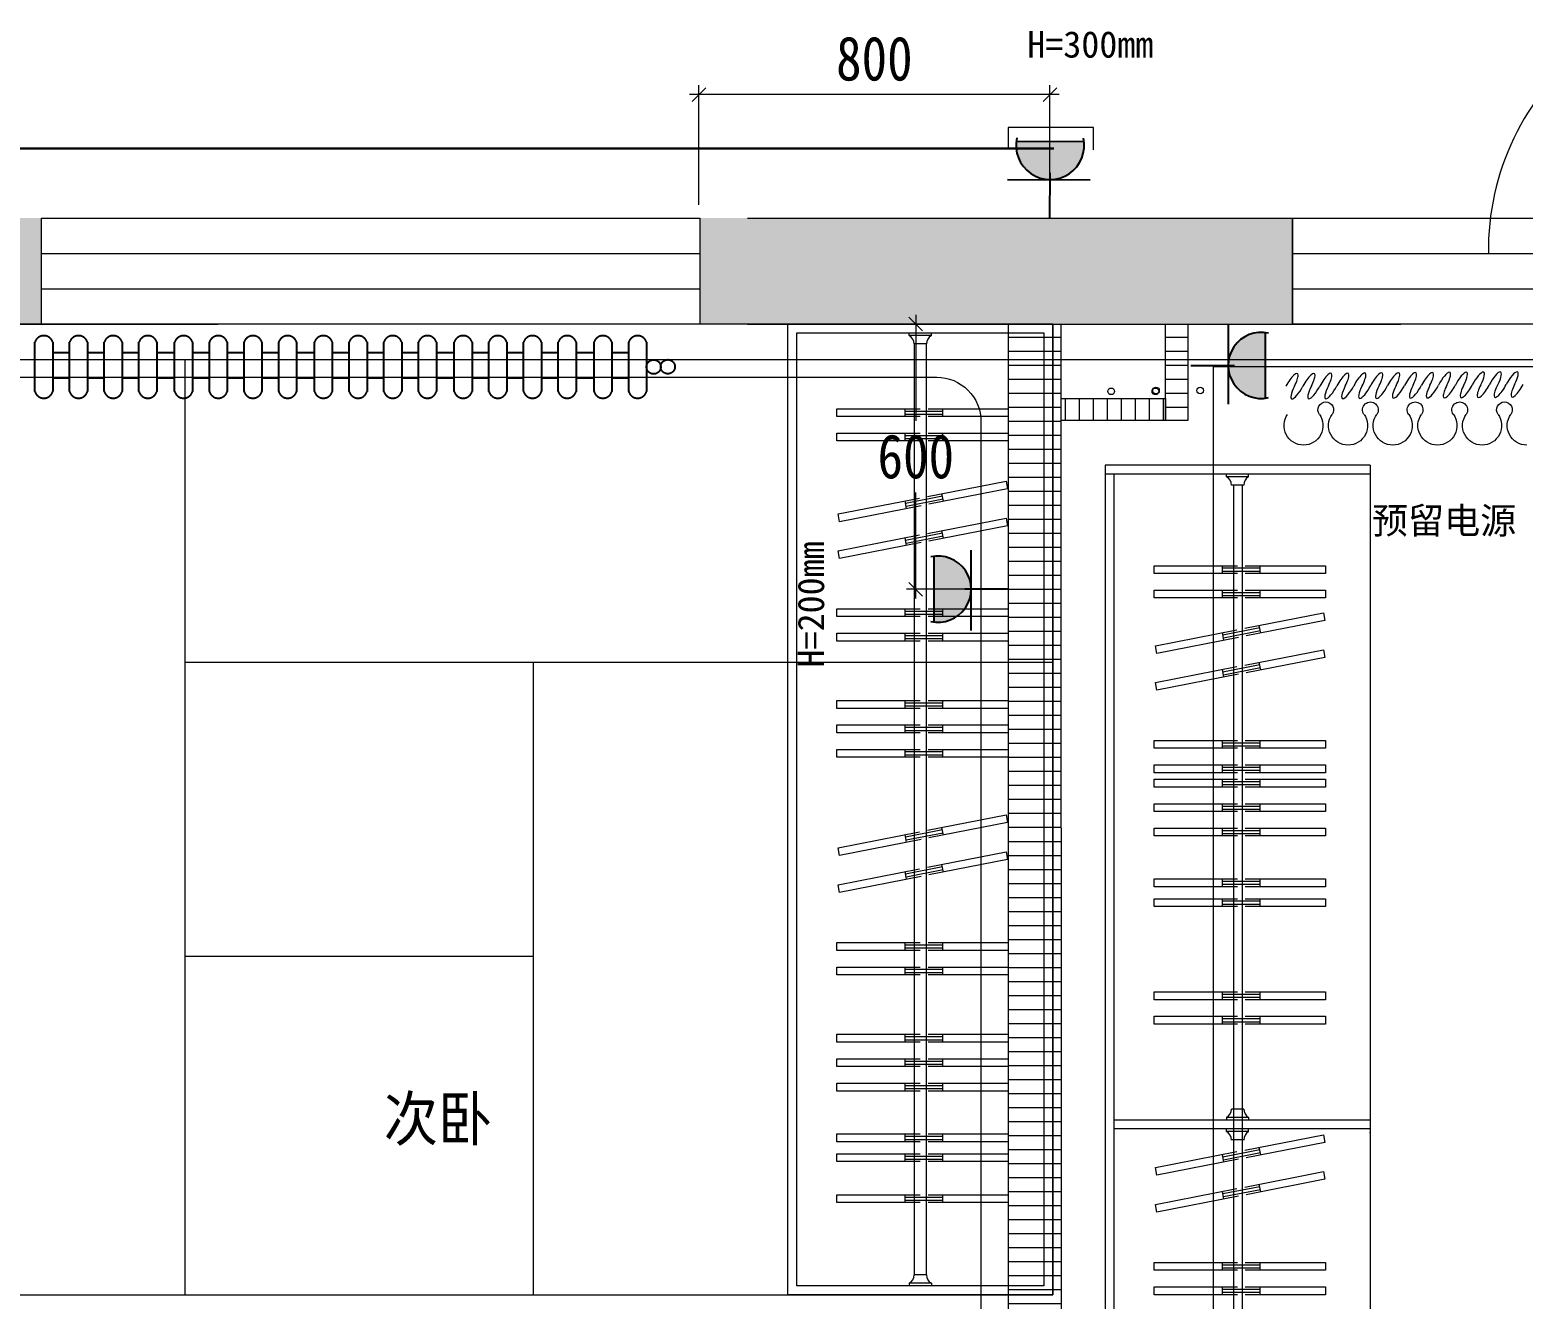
# Model space of a CAD drawing. Header units: millimetres. Extents: x -41640 to 3079702, y -5257903 to 68462.
# Drawn here: x 58346 to 61731, y 14990 to 17867 of the extents above; entities that cross this region are included whole.
import ezdxf

# ---------------------------------------------------------------- set-up
doc = ezdxf.new("R2010")
doc.units = ezdxf.units.MM
doc.header["$LTSCALE"] = 10
doc.linetypes.add('ACAD_ISO03W100', pattern=[30, 12, -18])
doc.linetypes.add('CONTINOUS', pattern=[0])
doc.layers.get('0').update_dxf_attribs({"color": 255})
doc.layers.get('Defpoints').update_dxf_attribs({"color": 255})
for name, color, linetype, lineweight in [('1强弱电插座尺寸', 5, 'Continuous', 0), ('1强电插座布线图', 1, 'Continuous', 30), ('1强电插座布置图', 1, 'Continuous', 30), ('浅线', 251, 'CONTINOUS', 0)]:
    doc.layers.add(name, color=color, linetype=linetype, lineweight=lineweight)
for name, color, linetype in [('2323', 4, 'Continuous'), ('LAYER2', 8, 'Continuous'), ('虚线', 7, 'Continuous')]:
    doc.layers.add(name, color=color, linetype=linetype)
doc.styles.get("Standard").update_dxf_attribs({"font": ''})
doc.styles.add('夏建东', font='', dxfattribs={"width": 0.85})
doc.styles.get('Standard').set_extended_font_data('SimSun')
doc.styles.get('夏建东').set_extended_font_data('SimSun')
doc.dimstyles.new('g', dxfattribs={"dimtxt": 100, "dimasz": 31, "dimexe": 21, "dimexo": 30, "dimgap": 31, "dimtad": 1, "dimtih": 1, "dimtoh": 1, "dimdec": 0, "dimrnd": 10, "dimdsep": 46, "dimtxsty": '夏建东', "dimblk": 'OBLIQUE', "dimcen": 2.5, "dimdle": 21, "dimclrd": 5, "dimclre": 5, "dimclrt": 5, "dimadec": 0, "dimazin": 0, "dimtfac": 1, "dimtdec": 0, "dimtmove": 2, "dimatfit": 3, "dimldrblk": 'DOT', "dimfxl": 300, "dimlwd": -1, "dimlwe": -1, "dimarcsym": 1})

# ---------------------------------------------------------------- blocks, each defined once
blk = doc.blocks.new('_Oblique')
at = {"color": 0, "linetype": 'ByBlock', "lineweight": -2}
blk.add_line((-0.5, -0.5), (0.5, 0.5), dxfattribs=at)
blk = doc.blocks.new('*D975')
at = {"layer": '1强弱电插座尺寸', "color": 5, "ltscale": 0.01}
for p, q in [((60534.5, 17199.8), (60333.2, 17199.8)), ((60354.2, 17220.8), (60354.2, 16980.3)), ((60354.2, 16577.9), (60354.2, 16818.3)), ((60542.2, 16598.9), (60333.2, 16598.9))]:
    blk.add_line(p, q, dxfattribs=at)
at = {"layer": 'Defpoints', "color": 0, "linetype": 'ByBlock', "lineweight": 30, "ltscale": 0.01}
for p in [(60564.5, 17199.8), (60354.2, 16598.9), (60572.2, 16598.9)]:
    blk.add_point(p, dxfattribs=at)
at = {"layer": '1强弱电插座尺寸', "color": 5, "linetype": 'ByBlock', "ltscale": 0.01, "xscale": 31, "yscale": 31, "zscale": 31}
for p, rotation in [((60354.2, 17199.8), 90), ((60354.2, 16598.9), 270)]:
    blk.add_blockref('_Oblique', p, dxfattribs=dict(at, rotation=rotation))
at = {"layer": '1强弱电插座尺寸', "color": 5, "linetype": 'ByBlock', "lineweight": 13, "ltscale": 0.01, "insert": (60354.2, 16899.3), "char_height": 100, "attachment_point": 5, "style": '夏建东'}
blk.add_mtext('600', dxfattribs=at)
blk = doc.blocks.new('_Dot')
at = {"color": 0, "linetype": 'ByBlock', "lineweight": -2}
blk.add_line((-0.5, 0), (-1, 0), dxfattribs=at)
at = {"color": 0, "linetype": 'ByBlock', "const_width": 0.5}
blk.add_lwpolyline([(-0.25, 0, 1), (0.25, 0, 1)], format="xyb", close=True, dxfattribs=at)
blk = doc.blocks.new('*D943')
at = {"layer": '1强弱电插座尺寸', "color": 5, "ltscale": 0.01}
for p, q in [((59862.6, 17469.8), (59862.6, 17741)), ((60658.1, 17527.3), (60658.1, 17741)), ((60679.1, 17720), (59841.6, 17720))]:
    blk.add_line(p, q, dxfattribs=at)
at = {"layer": 'Defpoints', "color": 0, "linetype": 'ByBlock', "lineweight": 30, "ltscale": 0.01}
for p in [(59862.6, 17720), (60658.1, 17497.3), (59862.6, 17439.8)]:
    blk.add_point(p, dxfattribs=at)
at = {"layer": '1强弱电插座尺寸', "color": 5, "linetype": 'ByBlock', "ltscale": 0.01, "xscale": 31, "yscale": 31, "zscale": 31, "rotation": 180}
blk.add_blockref('_Oblique', (59862.6, 17720), dxfattribs=at)
at = {"layer": '1强弱电插座尺寸', "color": 5, "linetype": 'ByBlock', "ltscale": 0.01, "xscale": 31, "yscale": 31, "zscale": 31}
blk.add_blockref('_Oblique', (60658.1, 17720), dxfattribs=at)
at = {"layer": '1强弱电插座尺寸', "color": 5, "linetype": 'ByBlock', "lineweight": 13, "ltscale": 0.01, "insert": (60260.3, 17801), "char_height": 100, "attachment_point": 5, "style": '夏建东'}
blk.add_mtext('800', dxfattribs=at)
blk = doc.blocks.new('强电插座')
at = {"lineweight": 0}
h = blk.add_hatch(color=12, dxfattribs=at)
h.set_gradient(color1=(216, 3, 3), color2=(230, 5, 5), tint=1, name='CYLINDER')
h.paths.add_polyline_path([(88497.8, 75989.2, 1.129445), (88497.8, 75909.4)])
at = {"layer": '2323', "color": 1}
for p, q in [((88452.6, 75999.6), (88452.6, 75902)), ((88497.8, 75989.2), (88497.8, 75909.4)), ((88407.2, 75949.3), (88460.4, 75949.3))]:
    blk.add_line(p, q, dxfattribs=at)
blk.add_arc((88492.9, 75949.3), 40.2, 77.2553, 282.7447, dxfattribs=at)
at = {"layer": 'LAYER2', "color": 1, "ltscale": 20}
blk.add_line((88456.4, 75966.1), (88456.4, 75966.1), dxfattribs=at)
blk = doc.blocks.new('强电防水插座')
at = {"layer": '1强电插座布置图', "color": 1, "linetype": 'ByBlock', "lineweight": 9}
blk.add_lwpolyline([(-166178.2, 222988.6), (-166178.2, 223049.7), (-165944.2, 223049.7), (-165944.2, 222988.6)], dxfattribs=at)
at = {"layer": '1强电插座布置图', "color": 250, "linetype": 'ByBlock', "lineweight": 9, "extrusion": (0, 0, -1), "xscale": 2.325322137214242, "yscale": 2.325322137214242, "zscale": -2.325322137599869, "rotation": 90}
blk.add_blockref('强电插座', (342665.7, 17225.9), dxfattribs=at)
blk = doc.blocks.new('syredy')
at = {"layer": '虚线', "color": 250, "linetype": 'ACAD_ISO03W100'}
for p, q in [((473656.1, 224289.5), (473656.1, 224401.2)), ((473696.6, 224401.2), (473696.6, 224289.5)), ((473696.6, 224377.6), (473734.7, 224377.6)), ((473734.7, 224289.5), (473734.7, 224401.2)), ((473775.2, 224401.2), (473775.2, 224289.5)), ((473775.2, 224377.6), (473813.3, 224377.6)), ((473813.3, 224289.5), (473813.3, 224401.2)), ((473853.8, 224401.2), (473853.8, 224289.5)), ((473853.8, 224377.6), (473891.9, 224377.6)), ((473891.9, 224289.5), (473891.9, 224401.2)), ((473932.4, 224401.2), (473932.4, 224289.5)), ((473932.4, 224377.6), (473972.8, 224377.6)), ((473972.8, 224289.5), (473972.8, 224401.2)), ((474013.3, 224401.2), (474013.3, 224289.5)), ((474013.3, 224377.6), (474051.4, 224377.6)), ((474051.4, 224289.5), (474051.4, 224401.2)), ((474091.9, 224401.2), (474091.9, 224289.5)), ((474091.9, 224377.6), (474130, 224377.6)), ((474130, 224289.5), (474130, 224401.2)), ((474170.5, 224401.2), (474170.5, 224289.5)), ((474170.5, 224377.6), (474208.6, 224377.6)), ((474208.6, 224289.5), (474208.6, 224401.2)), ((474249.1, 224401.2), (474249.1, 224289.5)), ((474249.1, 224377.6), (474289.6, 224377.6)), ((474289.6, 224289.5), (474289.6, 224401.2)), ((474330.1, 224401.2), (474330.1, 224289.5)), ((474330.1, 224377.6), (474368.2, 224377.6)), ((474368.2, 224289.5), (474368.2, 224401.2)), ((474408.7, 224401.2), (474408.7, 224289.5)), ((474408.7, 224377.6), (474446.8, 224377.6)), ((474446.8, 224289.5), (474446.8, 224401.2)), ((474487.3, 224401.2), (474487.3, 224289.5)), ((474487.3, 224377.6), (474525.4, 224377.6)), ((474525.4, 224289.5), (474525.4, 224401.2)), ((474565.9, 224401.2), (474565.9, 224289.5)), ((474565.9, 224377.6), (474606.4, 224377.6)), ((474606.4, 224289.5), (474606.4, 224401.2)), ((474646.9, 224401.2), (474646.9, 224289.5)), ((474646.9, 224377.6), (474685, 224377.6)), ((474685, 224289.5), (474685, 224401.2)), ((474725.5, 224401.2), (474725.5, 224289.5)), ((474725.5, 224377.6), (474763.6, 224377.6)), ((474763.6, 224289.5), (474763.6, 224401.2)), ((474804.1, 224401.2), (474804.1, 224289.5)), ((474804.1, 224377.6), (474842.2, 224377.6)), ((474842.2, 224289.5), (474842.2, 224401.2)), ((474882.7, 224401.2), (474882.7, 224289.5)), ((474882.7, 224377.6), (474923.2, 224377.6)), ((474923.2, 224289.5), (474923.2, 224401.2)), ((474963.7, 224401.2), (474963.7, 224289.5)), ((474963.7, 224377.6), (475001.8, 224377.6)), ((475001.8, 224289.5), (475001.8, 224401.2)), ((475042.3, 224401.2), (475042.3, 224289.5)), ((473696.6, 224320.5), (473734.7, 224320.5)), ((473775.2, 224320.5), (473813.3, 224320.5)), ((473853.8, 224320.5), (473891.9, 224320.5)), ((473932.4, 224320.5), (473972.8, 224320.5)), ((474013.3, 224320.5), (474051.4, 224320.5)), ((474091.9, 224320.5), (474130, 224320.5)), ((474170.5, 224320.5), (474208.6, 224320.5)), ((474249.1, 224320.5), (474289.6, 224320.5)), ((474330.1, 224320.5), (474368.2, 224320.5)), ((474408.7, 224320.5), (474446.8, 224320.5)), ((474487.3, 224320.5), (474525.4, 224320.5)), ((474565.9, 224320.5), (474606.4, 224320.5)), ((474646.9, 224320.5), (474685, 224320.5)), ((474725.5, 224320.5), (474763.6, 224320.5)), ((474804.1, 224320.5), (474842.2, 224320.5)), ((474882.7, 224320.5), (474923.2, 224320.5)), ((474963.7, 224320.5), (475001.8, 224320.5))]:
    blk.add_line(p, q, dxfattribs=at)
for centre, major_axis, start_param, end_param in [((473676.3, 224394.5), (-15.1, -15.1), 2.677764, 5.176218), ((473676.3, 224394.5), (-15.1, -15.1), 2.677764, 5.176218), ((473754.9, 224394.5), (-15.1, -15.1), 2.677764, 5.176218), ((473754.9, 224394.5), (-15.1, -15.1), 2.677764, 5.176218), ((473833.5, 224394.5), (-15.1, -15.1), 2.677764, 5.176218), ((473833.5, 224394.5), (-15.1, -15.1), 2.677764, 5.176218), ((473912.1, 224394.5), (15.1, -15.1), 1.106968, 3.605421), ((473912.1, 224394.5), (15.1, -15.1), 1.106968, 3.605421), ((473993.1, 224394.5), (-15.1, -15.1), 2.677764, 5.176218), ((473993.1, 224394.5), (-15.1, -15.1), 2.677764, 5.176218), ((474071.7, 224394.5), (-15.1, -15.1), 2.677764, 5.176218), ((474071.7, 224394.5), (-15.1, -15.1), 2.677764, 5.176218), ((474150.3, 224394.5), (-15.1, -15.1), 2.677764, 5.176218), ((474150.3, 224394.5), (-15.1, -15.1), 2.677764, 5.176218), ((474228.9, 224394.5), (15.1, -15.1), 1.106968, 3.605421), ((474228.9, 224394.5), (15.1, -15.1), 1.106968, 3.605421), ((474309.9, 224394.5), (-15.1, -15.1), 2.677764, 5.176218), ((474309.9, 224394.5), (-15.1, -15.1), 2.677764, 5.176218), ((474388.5, 224394.5), (-15.1, -15.1), 2.677764, 5.176218), ((474388.5, 224394.5), (-15.1, -15.1), 2.677764, 5.176218), ((474467.1, 224394.5), (-15.1, -15.1), 2.677764, 5.176218), ((474467.1, 224394.5), (-15.1, -15.1), 2.677764, 5.176218), ((474545.7, 224394.5), (15.1, -15.1), 1.106968, 3.605421), ((474545.7, 224394.5), (15.1, -15.1), 1.106968, 3.605421), ((474626.6, 224394.5), (-15.1, -15.1), 2.677764, 5.176218), ((474626.6, 224394.5), (-15.1, -15.1), 2.677764, 5.176218), ((474705.2, 224394.5), (-15.1, -15.1), 2.677764, 5.176218), ((474705.2, 224394.5), (-15.1, -15.1), 2.677764, 5.176218), ((474783.8, 224394.5), (-15.1, -15.1), 2.677764, 5.176218), ((474783.8, 224394.5), (-15.1, -15.1), 2.677764, 5.176218), ((474862.4, 224394.5), (15.1, -15.1), 1.106968, 3.605421), ((474862.4, 224394.5), (15.1, -15.1), 1.106968, 3.605421), ((474943.4, 224394.5), (-15.1, -15.1), 2.677764, 5.176218), ((474943.4, 224394.5), (-15.1, -15.1), 2.677764, 5.176218), ((475022, 224394.5), (-15.1, -15.1), 2.677764, 5.176218), ((475022, 224394.5), (-15.1, -15.1), 2.677764, 5.176218), ((475058.3, 224345.2), (-11.4, -11.4), 5.497787, 11.780972), ((475058.3, 224345.2), (-11.4, -11.4), 5.497787, 11.780972), ((475090.4, 224345.5), (11.4, -11.4), 3.926991, 10.210176), ((473676.3, 224295.4), (14.9, -14.9), 4.207775, 6.787799), ((473676.3, 224295.4), (14.9, -14.9), 4.207775, 6.787799), ((473754.9, 224295.4), (14.9, -14.9), 4.207775, 6.787799), ((473754.9, 224295.4), (14.9, -14.9), 4.207775, 6.787799), ((473833.5, 224295.4), (14.9, -14.9), 4.207775, 6.787799), ((473833.5, 224295.4), (14.9, -14.9), 4.207775, 6.787799), ((473912.1, 224295.4), (-14.9, -14.9), 5.778572, 8.358595), ((473912.1, 224295.4), (-14.9, -14.9), 5.778572, 8.358595), ((473993.1, 224295.4), (-14.9, -14.9), 5.778572, 8.358595), ((473993.1, 224295.4), (-14.9, -14.9), 5.778572, 8.358595), ((474071.7, 224295.4), (14.9, -14.9), 4.207775, 6.787799), ((474071.7, 224295.4), (14.9, -14.9), 4.207775, 6.787799), ((474150.3, 224295.4), (14.9, -14.9), 4.207775, 6.787799), ((474150.3, 224295.4), (14.9, -14.9), 4.207775, 6.787799), ((474228.9, 224295.4), (-14.9, -14.9), 5.778572, 8.358595), ((474228.9, 224295.4), (-14.9, -14.9), 5.778572, 8.358595), ((474309.9, 224295.4), (-14.9, -14.9), 5.778572, 8.358595), ((474309.9, 224295.4), (-14.9, -14.9), 5.778572, 8.358595), ((474388.5, 224295.4), (14.9, -14.9), 4.207775, 6.787799), ((474388.5, 224295.4), (14.9, -14.9), 4.207775, 6.787799), ((474467.1, 224295.4), (14.9, -14.9), 4.207775, 6.787799), ((474467.1, 224295.4), (14.9, -14.9), 4.207775, 6.787799), ((474545.7, 224295.4), (-14.9, -14.9), 5.778572, 8.358595), ((474545.7, 224295.4), (-14.9, -14.9), 5.778572, 8.358595), ((474626.6, 224295.4), (-14.9, -14.9), 5.778572, 8.358595), ((474626.6, 224295.4), (-14.9, -14.9), 5.778572, 8.358595), ((474705.2, 224295.4), (14.9, -14.9), 4.207775, 6.787799), ((474705.2, 224295.4), (14.9, -14.9), 4.207775, 6.787799), ((474783.8, 224295.4), (14.9, -14.9), 4.207775, 6.787799), ((474783.8, 224295.4), (14.9, -14.9), 4.207775, 6.787799), ((474862.4, 224295.4), (-14.9, -14.9), 5.778572, 8.358595), ((474862.4, 224295.4), (-14.9, -14.9), 5.778572, 8.358595), ((474943.4, 224295.4), (-14.9, -14.9), 5.778572, 8.358595), ((474943.4, 224295.4), (-14.9, -14.9), 5.778572, 8.358595), ((475022, 224295.4), (14.9, -14.9), 4.207775, 6.787799), ((475022, 224295.4), (14.9, -14.9), 4.207775, 6.787799)]:
    blk.add_ellipse(centre, major_axis=major_axis, ratio=1, start_param=start_param, end_param=end_param, dxfattribs=at)

msp = doc.modelspace()

# ---------------------------------------------------------------- hatches: boundary and pattern name
at = {"layer": '浅线', "ltscale": 0.5}
h = msp.add_hatch(color=256, dxfattribs=at)
h.dxf.hatch_style = 1
h.paths.add_polyline_path([(56613.6, 17439.8), (56613.6, 17199.8), (58372.6, 17199.8), (58372.6, 17439.8)])
h = msp.add_hatch(color=256, dxfattribs=at)
h.dxf.hatch_style = 1
h.paths.add_polyline_path([(59864.5, 17439.8), (59864.5, 17199.8), (61207.6, 17199.8), (61207.6, 17439.8)])
h = msp.add_hatch(dxfattribs=at)
h.set_pattern_fill('ANSI31', color=256, scale=10, angle=135)
h.set_pattern_definition([(180, (-414064.42, -221526.447), (-5e-15, -31.75), [])])
h.paths.add_polyline_path([(60920.5, 17199.8), (60970.5, 17199.8), (60970.5, 16981.2), (60920.5, 16981.2)])
h = msp.add_hatch(dxfattribs=at)
h.set_pattern_fill('ANSI31', color=256, scale=10, angle=135)
h.set_pattern_definition([(180, (-414064.742, -221462.65), (-5e-15, -31.75), [])])
h.paths.add_polyline_path([(60683.4, 16838.6), (60683.2, 16838.6), (60683.2, 16958.6), (60683.2, 17183.6), (60564.5, 17184), (60564.5, 13995), (60684.5, 13994.6)])
h = msp.add_hatch(dxfattribs=at)
h.set_pattern_fill('ANSI31', color=256, scale=10, angle=45)
h.set_pattern_definition([(90, (-414064.42, -221496.447), (-31.75, 5e-15), [])])
h.paths.add_polyline_path([(60683.6, 17031.2), (60920.5, 17031.2), (60920.5, 16981.2), (60683.6, 16981.2)])

# ---------------------------------------------------------------- linework, layer by layer
at = {"layer": '1强电插座布线图', "linetype": 'Continuous', "lineweight": 30}
msp.add_lwpolyline([(56822.6, 17030.9), (56822.6, 17497.7, -0.414214), (56922.6, 17597.7), (60667.3, 17597.7)], format="xyb", dxfattribs=at)
at = {"layer": '1强电插座布线图', "lineweight": 0, "ltscale": 0.1}
for points in [[(53807.6, 9161.7), (53753, 9161.7, 0.414214), (53653, 9061.7), (53653, 7744.5, -0.414214), (53553, 7644.5), (52519.2, 7644.5, -0.414214), (52419.2, 7744.5), (52419.2, 17040.2, -0.414214), (52519.2, 17140.2), (57215.7, 17140.2, -0.414214), (57315.7, 17040.2), (57315.7, 13819.8, 0.414214), (57415.7, 13719.8), (57673.2, 13719.8, 0.414214), (57773.2, 13819.8), (57773.2, 16979.2, -0.414214), (57873.2, 17079.2), (60401.8, 17079.2, -0.414214), (60501.8, 16979.2), (60501.8, 14228.9, -0.414214), (60401.8, 14128.9), (59456.3, 14128.9)], [(59154.7, 12663.5), (59154.7, 12337.2, -0.414214), (59054.7, 12237.2), (57880.9, 12237.2, 0.414214), (57780.9, 12137.2), (57780.9, 11544, 0.414214), (57880.9, 11444), (59476.2, 11444, -0.414214), (59576.2, 11344), (59576.2, 10505.9, 0.414214), (59676.2, 10405.9), (61046.9, 10405.9, 0.414214), (61146.9, 10505.9), (61146.9, 12642.5, -0.414214), (61246.9, 12742.5), (65144.5, 12742.5, 0.414214), (65244.5, 12842.5), (65244.5, 16771.5), (64711.7, 17102.9), (61028.1, 17102.9), (61028.1, 14692.5, -0.414214), (60928.1, 14592.5), (60690.2, 14592.5)]]:
    msp.add_lwpolyline(points, format="xyb", dxfattribs=at)
at = {"layer": '浅线', "ltscale": 0.5}
for p, q in [((59864.5, 17439.8), (59864.5, 17199.8)), ((59972.6, 17439.8), (61453.6, 17439.8)), ((61207.6, 17439.8), (61207.6, 17199.8)), ((58372.6, 17359.8), (59864.5, 17359.8)), ((61207.6, 17359.8), (62457.6, 17359.8)), ((58372.6, 17279.8), (59864.5, 17279.8)), ((61207.6, 17279.8), (62457.6, 17279.8)), ((56613.6, 17199.8), (58772.6, 17199.8)), ((60664.5, 17199.8), (57672.6, 17199.8)), ((59972.6, 17199.8), (61453.6, 17199.8)), ((60064.4, 14999.8), (60064.4, 17199.8)), ((60064.4, 17199.8), (60664.5, 17199.8)), ((60564.5, 13994.8), (60564.5, 17199.8)), ((60664.5, 14999.8), (60664.5, 17199.8)), ((60664.5, 17199.8), (60664.5, 14999.8)), ((60684.8, 13995.4), (60683.6, 17199.8)), ((60084.4, 15019.8), (60084.4, 17179.8)), ((60084.4, 17179.8), (60644.5, 17179.8)), ((60339.5, 17173.8), (60339.5, 17179.8)), ((60339.5, 17173.8), (60339.5, 17179.8)), ((60389.5, 17173.8), (60339.5, 17173.8)), ((60389.5, 17173.8), (60339.5, 17173.8)), ((60389.5, 17173.8), (60389.5, 17179.8)), ((60389.5, 17173.8), (60389.5, 17179.8)), ((60644.5, 17179.8), (60644.5, 15019.8)), ((60378.5, 17154.8), (60350.5, 17154.8)), ((60378.5, 17154.8), (60350.5, 17154.8)), ((60350.5, 17154.8), (60350.5, 15044.8)), ((60378.5, 15044.8), (60378.5, 17154.8)), ((49735.6, 17119.8), (65335.6, 17119.8)), ((49735.6, 17119.8), (65335.6, 17119.8)), ((58698.2, 14999.8), (58698.2, 17119.8)), ((60175.5, 16990.1, 0), (60175.5, 17007.8, 0)), ((60175.5, 17007.8, 0), (60363.9, 17007.8, 0)), ((60363.9, 16990.1, 0), (60175.5, 16990.1, 0)), ((60330.4, 16990.1, 0), (60330.4, 17007.8, 0)), ((60415.5, 17001.9, 0), (60330.4, 17001.9, 0)), ((60415.5, 16994.9, 0), (60330.4, 16994.9, 0)), ((60381.9, 17007.8, 0), (60563.6, 17007.8, 0)), ((60563.6, 16990.1, 0), (60381.9, 16990.1, 0)), ((60415.5, 16990.1, 0), (60415.5, 17007.8, 0)), ((60563.6, 17007.8, 0), (60563.6, 16990.1, 0)), ((60175.5, 16934.8, 0), (60175.5, 16952.5, 0)), ((60175.5, 16952.5, 0), (60363.9, 16952.5, 0)), ((60363.9, 16934.8, 0), (60175.5, 16934.8, 0)), ((60330.4, 16934.8, 0), (60330.4, 16952.5, 0)), ((60415.5, 16946.6, 0), (60330.4, 16946.6, 0)), ((60415.5, 16939.6, 0), (60330.4, 16939.6, 0)), ((60381.9, 16952.5, 0), (60563.6, 16952.5, 0)), ((60563.6, 16934.8, 0), (60381.9, 16934.8, 0)), ((60415.5, 16934.8, 0), (60415.5, 16952.5, 0)), ((60563.6, 16952.5, 0), (60563.6, 16934.8, 0)), ((61383.6, 16879.8), (60783.6, 16879.8)), ((60783.6, 16879.8), (60783.6, 14054.8)), ((61383.6, 16859.8), (60783.6, 16859.8)), ((60803.6, 14014.8), (60803.6, 16859.8)), ((61058.6, 16853.8), (61058.6, 16859.8)), ((61058.6, 16853.8), (61058.6, 16859.8)), ((61108.6, 16853.8), (61058.6, 16853.8)), ((61108.6, 16853.8), (61058.6, 16853.8)), ((61108.6, 16853.8), (61108.6, 16859.8)), ((61108.6, 16853.8), (61108.6, 16859.8)), ((61383.6, 16879.8), (61383.6, 13994.8)), ((61383.6, 16879.8), (61383.6, 16879.8)), ((60380.6, 16808.9, 0), (60558.9, 16843.9, 0)), ((60562.3, 16826.5, 0), (60384, 16791.5, 0)), ((60558.9, 16843.9, 0), (60562.3, 16826.5, 0)), ((61097.6, 16834.8), (61069.6, 16834.8)), ((61097.6, 16834.8), (61069.6, 16834.8)), ((61073.9, 16834.8, 0), (61073.9, 15402.3, 0)), ((61093.9, 16834.8, 0), (61093.9, 15402.3, 0)), ((60178, 16769.3, 0), (60363, 16805.5, 0)), ((60366.4, 16788.1, 0), (60181.4, 16751.9, 0)), ((60333.4, 16781.6, 0), (60330, 16799, 0)), ((60414.7, 16809.6, 0), (60331.1, 16793.2, 0)), ((60416.1, 16802.7, 0), (60332.5, 16786.3, 0)), ((60417, 16798, 0), (60413.6, 16815.4, 0)), ((60181.4, 16751.9, 0), (60178, 16769.3, 0)), ((60380.6, 16725.3, 0), (60558.9, 16760.2, 0)), ((60558.9, 16760.2, 0), (60562.3, 16742.8, 0)), ((60178, 16685.6, 0), (60363, 16721.8, 0)), ((60414.7, 16725.9, 0), (60331.1, 16709.6, 0)), ((60416.1, 16719.1, 0), (60332.5, 16702.7, 0)), ((60562.3, 16742.8, 0), (60384, 16707.9, 0)), ((60417, 16714.3, 0), (60413.6, 16731.7, 0)), ((60181.4, 16668.2, 0), (60178, 16685.6, 0)), ((60366.4, 16704.4, 0), (60181.4, 16668.2, 0)), ((60333.4, 16698, 0), (60330, 16715.4, 0)), ((60894.6, 16634.3, 0), (60894.6, 16652.1, 0)), ((60894.6, 16652.1, 0), (61083, 16652.1, 0)), ((61049.4, 16634.3, 0), (61049.4, 16652.1, 0)), ((61101, 16652.1, 0), (61282.7, 16652.1, 0)), ((61134.6, 16634.3, 0), (61134.6, 16652.1, 0)), ((61282.7, 16652.1, 0), (61282.7, 16634.3, 0)), ((61083, 16634.3, 0), (60894.6, 16634.3, 0)), ((61134.6, 16646.2, 0), (61049.4, 16646.2, 0)), ((61134.6, 16639.2, 0), (61049.4, 16639.2, 0)), ((61282.7, 16634.3, 0), (61101, 16634.3, 0)), ((60894.6, 16579, 0), (60894.6, 16596.7, 0)), ((60894.6, 16596.7, 0), (61083, 16596.7, 0)), ((61049.4, 16579, 0), (61049.4, 16596.7, 0)), ((61134.6, 16590.8, 0), (61049.4, 16590.8, 0)), ((61134.6, 16583.8, 0), (61049.4, 16583.8, 0)), ((61101, 16596.7, 0), (61282.7, 16596.7, 0)), ((61134.6, 16579, 0), (61134.6, 16596.7, 0)), ((61282.7, 16596.7, 0), (61282.7, 16579, 0)), ((60175.5, 16536.7, 0), (60175.5, 16554.4, 0)), ((60175.5, 16554.4, 0), (60363.9, 16554.4, 0)), ((60330.4, 16536.7, 0), (60330.4, 16554.4, 0)), ((60381.9, 16554.4, 0), (60563.6, 16554.4, 0)), ((60415.5, 16536.7, 0), (60415.5, 16554.4, 0)), ((60563.6, 16554.4, 0), (60563.6, 16536.7, 0)), ((61083, 16579, 0), (60894.6, 16579, 0)), ((61282.7, 16579, 0), (61101, 16579, 0)), ((60363.9, 16536.7, 0), (60175.5, 16536.7, 0)), ((60415.5, 16548.5, 0), (60330.4, 16548.5, 0)), ((60415.5, 16541.5, 0), (60330.4, 16541.5, 0)), ((60563.6, 16536.7, 0), (60381.9, 16536.7, 0)), ((61099.7, 16510.4, 0), (61278, 16545.4, 0)), ((61281.4, 16528, 0), (61103.1, 16493, 0)), ((61136.1, 16499.5, 0), (61132.7, 16516.9, 0)), ((61278, 16545.4, 0), (61281.4, 16528, 0)), ((60175.5, 16481.3, 0), (60175.5, 16499.1, 0)), ((60175.5, 16499.1, 0), (60363.9, 16499.1, 0)), ((60363.9, 16481.3, 0), (60175.5, 16481.3, 0)), ((60330.4, 16481.3, 0), (60330.4, 16499.1, 0)), ((60415.5, 16493.1, 0), (60330.4, 16493.1, 0)), ((60415.5, 16486.1, 0), (60330.4, 16486.1, 0)), ((60381.9, 16499.1, 0), (60563.6, 16499.1, 0)), ((60563.6, 16481.3, 0), (60381.9, 16481.3, 0)), ((60415.5, 16481.3, 0), (60415.5, 16499.1, 0)), ((60563.6, 16499.1, 0), (60563.6, 16481.3, 0)), ((60897.1, 16470.8, 0), (61082.1, 16507, 0)), ((61085.5, 16489.6, 0), (60900.5, 16453.4, 0)), ((61052.5, 16483.1, 0), (61049.1, 16500.5, 0)), ((61133.8, 16511.1, 0), (61050.2, 16494.7, 0)), ((61135.2, 16504.2, 0), (61051.6, 16487.8, 0)), ((60900.5, 16453.4, 0), (60897.1, 16470.8, 0)), ((61099.7, 16426.8, 0), (61278, 16461.7, 0)), ((61278, 16461.7, 0), (61281.4, 16444.3, 0)), ((58698.2, 15766.4), (58698.2, 16433.1)), ((58698.2, 16433.1), (59486.9, 16433.1)), ((59486.9, 16433.1), (59486.9, 15766.4)), ((59486.9, 16433.1), (60664.5, 16433.1)), ((59486.9, 16433.1), (59486.9, 14999.8)), ((60897.1, 16387.1, 0), (61082.1, 16423.3, 0)), ((61052.5, 16399.5, 0), (61049.1, 16416.9, 0)), ((61133.8, 16427.4, 0), (61050.2, 16411.1, 0)), ((61135.2, 16420.5, 0), (61051.6, 16404.2, 0)), ((61281.4, 16444.3, 0), (61103.1, 16409.4, 0)), ((61136.1, 16415.8, 0), (61132.7, 16433.2, 0)), ((60900.5, 16369.7, 0), (60897.1, 16387.1, 0)), ((61085.5, 16405.9, 0), (60900.5, 16369.7, 0)), ((60175.5, 16328.8, 0), (60175.5, 16346.5, 0)), ((60175.5, 16346.5, 0), (60363.9, 16346.5, 0)), ((60330.4, 16328.8, 0), (60330.4, 16346.5, 0)), ((60381.9, 16346.5, 0), (60563.6, 16346.5, 0)), ((60415.5, 16328.8, 0), (60415.5, 16346.5, 0)), ((60563.6, 16346.5, 0), (60563.6, 16328.8, 0)), ((60363.9, 16328.8, 0), (60175.5, 16328.8, 0)), ((60415.5, 16340.6, 0), (60330.4, 16340.6, 0)), ((60415.5, 16333.6, 0), (60330.4, 16333.6, 0)), ((60563.6, 16328.8, 0), (60381.9, 16328.8, 0)), ((60175.5, 16273.4, 0), (60175.5, 16291.1, 0)), ((60175.5, 16291.1, 0), (60363.9, 16291.1, 0)), ((60330.4, 16273.4, 0), (60330.4, 16291.1, 0)), ((60415.5, 16285.2, 0), (60330.4, 16285.2, 0)), ((60415.5, 16278.2, 0), (60330.4, 16278.2, 0)), ((60381.9, 16291.1, 0), (60563.6, 16291.1, 0)), ((60415.5, 16273.4, 0), (60415.5, 16291.1, 0)), ((60563.6, 16291.1, 0), (60563.6, 16273.4, 0)), ((60363.9, 16273.4, 0), (60175.5, 16273.4, 0)), ((60563.6, 16273.4, 0), (60381.9, 16273.4, 0)), ((60894.6, 16238.2, 0), (60894.6, 16255.9, 0)), ((60894.6, 16255.9, 0), (61083, 16255.9, 0)), ((61049.4, 16238.2, 0), (61049.4, 16255.9, 0)), ((61134.6, 16250, 0), (61049.4, 16250, 0)), ((61101, 16255.9, 0), (61282.7, 16255.9, 0)), ((61134.6, 16238.2, 0), (61134.6, 16255.9, 0)), ((61282.7, 16255.9, 0), (61282.7, 16238.2, 0)), ((60175.5, 16218.1, 0), (60175.5, 16235.8, 0)), ((60175.5, 16235.8, 0), (60363.9, 16235.8, 0)), ((60363.9, 16218.1, 0), (60175.5, 16218.1, 0)), ((60330.4, 16218.1, 0), (60330.4, 16235.8, 0)), ((60415.5, 16229.9, 0), (60330.4, 16229.9, 0)), ((60415.5, 16222.9, 0), (60330.4, 16222.9, 0)), ((60381.9, 16235.8, 0), (60563.6, 16235.8, 0)), ((60563.6, 16218.1, 0), (60381.9, 16218.1, 0)), ((60415.5, 16218.1, 0), (60415.5, 16235.8, 0)), ((60563.6, 16235.8, 0), (60563.6, 16218.1, 0)), ((61083, 16238.2, 0), (60894.6, 16238.2, 0)), ((61134.6, 16243, 0), (61049.4, 16243, 0)), ((61282.7, 16238.2, 0), (61101, 16238.2, 0)), ((60894.6, 16182.8, 0), (60894.6, 16200.6, 0)), ((60894.6, 16200.6, 0), (61083, 16200.6, 0)), ((61083, 16182.8, 0), (60894.6, 16182.8, 0)), ((61049.4, 16182.8, 0), (61049.4, 16200.6, 0)), ((61134.6, 16194.6, 0), (61049.4, 16194.6, 0)), ((61134.6, 16187.6, 0), (61049.4, 16187.6, 0)), ((61101, 16200.6, 0), (61282.7, 16200.6, 0)), ((61282.7, 16182.8, 0), (61101, 16182.8, 0)), ((61134.6, 16182.8, 0), (61134.6, 16200.6, 0)), ((61282.7, 16200.6, 0), (61282.7, 16182.8, 0)), ((60894.6, 16150.3, 0), (60894.6, 16168, 0)), ((60894.6, 16168, 0), (61083, 16168, 0)), ((61083, 16150.3, 0), (60894.6, 16150.3, 0)), ((61049.4, 16150.3, 0), (61049.4, 16168, 0)), ((61134.6, 16162.1, 0), (61049.4, 16162.1, 0)), ((61134.6, 16155.1, 0), (61049.4, 16155.1, 0)), ((61101, 16168, 0), (61282.7, 16168, 0)), ((61282.7, 16150.3, 0), (61101, 16150.3, 0)), ((61134.6, 16150.3, 0), (61134.6, 16168, 0)), ((61282.7, 16168, 0), (61282.7, 16150.3, 0)), ((60894.6, 16094.9, 0), (60894.6, 16112.6, 0)), ((60894.6, 16112.6, 0), (61083, 16112.6, 0)), ((61049.4, 16094.9, 0), (61049.4, 16112.6, 0)), ((61101, 16112.6, 0), (61282.7, 16112.6, 0)), ((61134.6, 16094.9, 0), (61134.6, 16112.6, 0)), ((61282.7, 16112.6, 0), (61282.7, 16094.9, 0)), ((60380.6, 16052.4, 0), (60558.9, 16087.3, 0)), ((60558.9, 16087.3, 0), (60562.3, 16069.9, 0)), ((61083, 16094.9, 0), (60894.6, 16094.9, 0)), ((61134.6, 16106.7, 0), (61049.4, 16106.7, 0)), ((61134.6, 16099.7, 0), (61049.4, 16099.7, 0)), ((61282.7, 16094.9, 0), (61101, 16094.9, 0)), ((60178, 16012.7, 0), (60363, 16049, 0)), ((60333.4, 16025.1, 0), (60330, 16042.5, 0)), ((60414.7, 16053.1, 0), (60331.1, 16036.7, 0)), ((60416.1, 16046.2, 0), (60332.5, 16029.8, 0)), ((60562.3, 16069.9, 0), (60384, 16035, 0)), ((60417, 16041.5, 0), (60413.6, 16058.9, 0)), ((60894.6, 16039.6, 0), (60894.6, 16057.3, 0)), ((60894.6, 16057.3, 0), (61083, 16057.3, 0)), ((61049.4, 16039.6, 0), (61049.4, 16057.3, 0)), ((61134.6, 16051.4, 0), (61049.4, 16051.4, 0)), ((61134.6, 16044.4, 0), (61049.4, 16044.4, 0)), ((61101, 16057.3, 0), (61282.7, 16057.3, 0)), ((61134.6, 16039.6, 0), (61134.6, 16057.3, 0)), ((61282.7, 16057.3, 0), (61282.7, 16039.6, 0)), ((60181.4, 15995.3, 0), (60178, 16012.7, 0)), ((60366.4, 16031.6, 0), (60181.4, 15995.3, 0)), ((61083, 16039.6, 0), (60894.6, 16039.6, 0)), ((61282.7, 16039.6, 0), (61101, 16039.6, 0)), ((60380.6, 15968.8, 0), (60558.9, 16003.7, 0)), ((60562.3, 15986.3, 0), (60384, 15951.4, 0)), ((60417, 15957.8, 0), (60413.6, 15975.2, 0)), ((60558.9, 16003.7, 0), (60562.3, 15986.3, 0)), ((60178, 15929.1, 0), (60363, 15965.3, 0)), ((60366.4, 15947.9, 0), (60181.4, 15911.7, 0)), ((60333.4, 15941.4, 0), (60330, 15958.8, 0)), ((60414.7, 15969.4, 0), (60331.1, 15953, 0)), ((60416.1, 15962.5, 0), (60332.5, 15946.2, 0)), ((60894.6, 15924.4, 0), (60894.6, 15942.1, 0)), ((60894.6, 15942.1, 0), (61083, 15942.1, 0)), ((61049.4, 15924.4, 0), (61049.4, 15942.1, 0)), ((61101, 15942.1, 0), (61282.7, 15942.1, 0)), ((61134.6, 15924.4, 0), (61134.6, 15942.1, 0)), ((61282.7, 15942.1, 0), (61282.7, 15924.4, 0)), ((60181.4, 15911.7, 0), (60178, 15929.1, 0)), ((61083, 15924.4, 0), (60894.6, 15924.4, 0)), ((61134.6, 15936.2, 0), (61049.4, 15936.2, 0)), ((61134.6, 15929.2, 0), (61049.4, 15929.2, 0)), ((61282.7, 15924.4, 0), (61101, 15924.4, 0)), ((60894.6, 15879.6, 0), (60894.6, 15897.3, 0)), ((60894.6, 15897.3, 0), (61083, 15897.3, 0)), ((61083, 15879.6, 0), (60894.6, 15879.6, 0)), ((61049.4, 15879.6, 0), (61049.4, 15897.3, 0)), ((61134.6, 15891.4, 0), (61049.4, 15891.4, 0)), ((61134.6, 15884.4, 0), (61049.4, 15884.4, 0)), ((61101, 15897.3, 0), (61282.7, 15897.3, 0)), ((61282.7, 15879.6, 0), (61101, 15879.6, 0)), ((61134.6, 15879.6, 0), (61134.6, 15897.3, 0)), ((61282.7, 15897.3, 0), (61282.7, 15879.6, 0)), ((60175.5, 15780.1, 0), (60175.5, 15797.9, 0)), ((60175.5, 15797.9, 0), (60363.9, 15797.9, 0)), ((60363.9, 15780.1, 0), (60175.5, 15780.1, 0)), ((60330.4, 15780.1, 0), (60330.4, 15797.9, 0)), ((60415.5, 15792, 0), (60330.4, 15792, 0)), ((60415.5, 15784.9, 0), (60330.4, 15784.9, 0)), ((60381.9, 15797.9, 0), (60563.6, 15797.9, 0)), ((60563.6, 15780.1, 0), (60381.9, 15780.1, 0)), ((60415.5, 15780.1, 0), (60415.5, 15797.9, 0)), ((60563.6, 15797.9, 0), (60563.6, 15780.1, 0)), ((59486.9, 15766.4), (58698.2, 15766.4)), ((60175.5, 15724.8, 0), (60175.5, 15742.5, 0)), ((60175.5, 15742.5, 0), (60363.9, 15742.5, 0)), ((60330.4, 15724.8, 0), (60330.4, 15742.5, 0)), ((60415.5, 15736.6, 0), (60330.4, 15736.6, 0)), ((60381.9, 15742.5, 0), (60563.6, 15742.5, 0)), ((60415.5, 15724.8, 0), (60415.5, 15742.5, 0)), ((60563.6, 15742.5, 0), (60563.6, 15724.8, 0)), ((60363.9, 15724.8, 0), (60175.5, 15724.8, 0)), ((60415.5, 15729.6, 0), (60330.4, 15729.6, 0)), ((60563.6, 15724.8, 0), (60381.9, 15724.8, 0)), ((60894.6, 15668.4, 0), (60894.6, 15686.1, 0)), ((60894.6, 15686.1, 0), (61083, 15686.1, 0)), ((61049.4, 15668.4, 0), (61049.4, 15686.1, 0)), ((61134.6, 15680.2, 0), (61049.4, 15680.2, 0)), ((61134.6, 15673.2, 0), (61049.4, 15673.2, 0)), ((61101, 15686.1, 0), (61282.7, 15686.1, 0)), ((61134.6, 15668.4, 0), (61134.6, 15686.1, 0)), ((61282.7, 15686.1, 0), (61282.7, 15668.4, 0)), ((61083, 15668.4, 0), (60894.6, 15668.4, 0)), ((61282.7, 15668.4, 0), (61101, 15668.4, 0)), ((60894.6, 15613, 0), (60894.6, 15630.8, 0)), ((60894.6, 15630.8, 0), (61083, 15630.8, 0)), ((61083, 15613, 0), (60894.6, 15613, 0)), ((61049.4, 15613, 0), (61049.4, 15630.8, 0)), ((61134.6, 15624.8, 0), (61049.4, 15624.8, 0)), ((61134.6, 15617.8, 0), (61049.4, 15617.8, 0)), ((61101, 15630.8, 0), (61282.7, 15630.8, 0)), ((61282.7, 15613, 0), (61101, 15613, 0)), ((61134.6, 15613, 0), (61134.6, 15630.8, 0)), ((61282.7, 15630.8, 0), (61282.7, 15613, 0)), ((60175.5, 15572.2, 0), (60175.5, 15590, 0)), ((60175.5, 15590, 0), (60363.9, 15590, 0)), ((60363.9, 15572.2, 0), (60175.5, 15572.2, 0)), ((60330.4, 15572.2, 0), (60330.4, 15590, 0)), ((60415.5, 15584, 0), (60330.4, 15584, 0)), ((60415.5, 15577, 0), (60330.4, 15577, 0)), ((60381.9, 15590, 0), (60563.6, 15590, 0)), ((60563.6, 15572.2, 0), (60381.9, 15572.2, 0)), ((60415.5, 15572.2, 0), (60415.5, 15590, 0)), ((60563.6, 15590, 0), (60563.6, 15572.2, 0)), ((61073.9, 15597.2, 0), (61073.9, 14039.8, 0)), ((61093.9, 15597.2, 0), (61093.9, 14039.8, 0)), ((60175.5, 15516.9, 0), (60175.5, 15534.6, 0)), ((60175.5, 15534.6, 0), (60363.9, 15534.6, 0)), ((60330.4, 15516.9, 0), (60330.4, 15534.6, 0)), ((60381.9, 15534.6, 0), (60563.6, 15534.6, 0)), ((60415.5, 15516.9, 0), (60415.5, 15534.6, 0)), ((60563.6, 15534.6, 0), (60563.6, 15516.9, 0)), ((60363.9, 15516.9, 0), (60175.5, 15516.9, 0)), ((60415.5, 15528.7, 0), (60330.4, 15528.7, 0)), ((60415.5, 15521.7, 0), (60330.4, 15521.7, 0)), ((60563.6, 15516.9, 0), (60381.9, 15516.9, 0)), ((60175.5, 15461.5, 0), (60175.5, 15479.3, 0)), ((60175.5, 15479.3, 0), (60363.9, 15479.3, 0)), ((60330.4, 15461.5, 0), (60330.4, 15479.3, 0)), ((60415.5, 15473.4, 0), (60330.4, 15473.4, 0)), ((60415.5, 15466.4, 0), (60330.4, 15466.4, 0)), ((60381.9, 15479.3, 0), (60563.6, 15479.3, 0)), ((60415.5, 15461.5, 0), (60415.5, 15479.3, 0)), ((60563.6, 15479.3, 0), (60563.6, 15461.5, 0)), ((60363.9, 15461.5, 0), (60175.5, 15461.5, 0)), ((60563.6, 15461.5, 0), (60381.9, 15461.5, 0)), ((61108.6, 15401.5), (61058.6, 15401.5)), ((61058.6, 15401.5), (61058.6, 15395.5)), ((61108.6, 15401.5), (61058.6, 15401.5)), ((61058.6, 15401.5), (61058.6, 15395.5)), ((61097.6, 15420.5), (61069.6, 15420.5)), ((61097.6, 15420.5), (61069.6, 15420.5)), ((61108.6, 15401.5), (61108.6, 15395.5)), ((61108.6, 15401.5), (61108.6, 15395.5)), ((61383.6, 15395.5), (60803.6, 15395.5)), ((61383.6, 15375.5), (60803.6, 15375.5)), ((61058.6, 15369.5), (61058.6, 15375.5)), ((61058.6, 15369.5), (61058.6, 15375.5)), ((61108.6, 15369.5), (61058.6, 15369.5)), ((61108.6, 15369.5), (61058.6, 15369.5)), ((61108.6, 15369.5), (61108.6, 15375.5)), ((61108.6, 15369.5), (61108.6, 15375.5)), ((60175.5, 15346.4, 0), (60175.5, 15364.1, 0)), ((60175.5, 15364.1, 0), (60363.9, 15364.1, 0)), ((60363.9, 15346.4, 0), (60175.5, 15346.4, 0)), ((60330.4, 15346.4, 0), (60330.4, 15364.1, 0)), ((60415.5, 15358.2, 0), (60330.4, 15358.2, 0)), ((60415.5, 15351.2, 0), (60330.4, 15351.2, 0)), ((60381.9, 15364.1, 0), (60563.6, 15364.1, 0)), ((60563.6, 15346.4, 0), (60381.9, 15346.4, 0)), ((60415.5, 15346.4, 0), (60415.5, 15364.1, 0)), ((60563.6, 15364.1, 0), (60563.6, 15346.4, 0)), ((61097.6, 15350.5), (61069.6, 15350.5)), ((61097.6, 15350.5), (61069.6, 15350.5)), ((61099.7, 15327.5, 0), (61278, 15362.4, 0)), ((61281.4, 15345, 0), (61103.1, 15310.1, 0)), ((61136.1, 15316.6, 0), (61132.7, 15334, 0)), ((61278, 15362.4, 0), (61281.4, 15345, 0)), ((60175.5, 15301.6, 0), (60175.5, 15319.3, 0)), ((60175.5, 15319.3, 0), (60363.9, 15319.3, 0)), ((60363.9, 15301.6, 0), (60175.5, 15301.6, 0)), ((60330.4, 15301.6, 0), (60330.4, 15319.3, 0)), ((60415.5, 15313.4, 0), (60330.4, 15313.4, 0)), ((60415.5, 15306.4, 0), (60330.4, 15306.4, 0)), ((60381.9, 15319.3, 0), (60563.6, 15319.3, 0)), ((60563.6, 15301.6, 0), (60381.9, 15301.6, 0)), ((60415.5, 15301.6, 0), (60415.5, 15319.3, 0)), ((60563.6, 15319.3, 0), (60563.6, 15301.6, 0)), ((60897.1, 15287.8, 0), (61082.1, 15324.1, 0)), ((61085.5, 15306.7, 0), (60900.5, 15270.4, 0)), ((61052.5, 15300.2, 0), (61049.1, 15317.6, 0)), ((61133.8, 15328.2, 0), (61050.2, 15311.8, 0)), ((61135.2, 15321.3, 0), (61051.6, 15304.9, 0)), ((60900.5, 15270.4, 0), (60897.1, 15287.8, 0)), ((61099.7, 15243.8, 0), (61278, 15278.8, 0)), ((61278, 15278.8, 0), (61281.4, 15261.4, 0)), ((60897.1, 15204.2, 0), (61082.1, 15240.4, 0)), ((61052.5, 15216.5, 0), (61049.1, 15233.9, 0)), ((61133.8, 15244.5, 0), (61050.2, 15228.1, 0)), ((61135.2, 15237.6, 0), (61051.6, 15221.3, 0)), ((61281.4, 15261.4, 0), (61103.1, 15226.4, 0)), ((61136.1, 15232.9, 0), (61132.7, 15250.3, 0)), ((60175.5, 15208.6, 0), (60175.5, 15226.4, 0)), ((60175.5, 15226.4, 0), (60363.9, 15226.4, 0)), ((60363.9, 15208.6, 0), (60175.5, 15208.6, 0)), ((60330.4, 15208.6, 0), (60330.4, 15226.4, 0)), ((60415.5, 15220.5, 0), (60330.4, 15220.5, 0)), ((60415.5, 15213.4, 0), (60330.4, 15213.4, 0)), ((60381.9, 15226.4, 0), (60563.6, 15226.4, 0)), ((60563.6, 15208.6, 0), (60381.9, 15208.6, 0)), ((60415.5, 15208.6, 0), (60415.5, 15226.4, 0)), ((60563.6, 15226.4, 0), (60563.6, 15208.6, 0)), ((60900.5, 15186.8, 0), (60897.1, 15204.2, 0)), ((61085.5, 15223, 0), (60900.5, 15186.8, 0)), ((60894.6, 15055.2, 0), (60894.6, 15073, 0)), ((60894.6, 15073, 0), (61083, 15073, 0)), ((61049.4, 15055.2, 0), (61049.4, 15073, 0)), ((61134.6, 15067.1, 0), (61049.4, 15067.1, 0)), ((61134.6, 15060, 0), (61049.4, 15060, 0)), ((61101, 15073, 0), (61282.7, 15073, 0)), ((61134.6, 15055.2, 0), (61134.6, 15073, 0)), ((61282.7, 15073, 0), (61282.7, 15055.2, 0)), ((60389.5, 15025.8), (60339.5, 15025.8)), ((60339.5, 15025.8), (60339.5, 15019.8)), ((60389.5, 15025.8), (60339.5, 15025.8)), ((60339.5, 15025.8), (60339.5, 15019.8)), ((60378.5, 15044.8), (60350.5, 15044.8)), ((60378.5, 15044.8), (60350.5, 15044.8)), ((60389.5, 15025.8), (60389.5, 15019.8)), ((60389.5, 15025.8), (60389.5, 15019.8)), ((61083, 15055.2, 0), (60894.6, 15055.2, 0)), ((61282.7, 15055.2, 0), (61101, 15055.2, 0)), ((57672.6, 14999.8), (60664.5, 14999.8)), ((59998.6, 14999.8), (60597.6, 14999.8)), ((60664.5, 14999.8), (60064.4, 14999.8)), ((60644.5, 15019.8), (60084.4, 15019.8)), ((60664.5, 14999.8), (60314.5, 14999.8)), ((60894.6, 14999.9, 0), (60894.6, 15017.6, 0)), ((60894.6, 15017.6, 0), (61083, 15017.6, 0)), ((61083, 14999.9, 0), (60894.6, 14999.9, 0)), ((61049.4, 14999.9, 0), (61049.4, 15017.6, 0)), ((61134.6, 15011.7, 0), (61049.4, 15011.7, 0)), ((61134.6, 15004.7, 0), (61049.4, 15004.7, 0)), ((61101, 15017.6, 0), (61282.7, 15017.6, 0)), ((61282.7, 14999.9, 0), (61101, 14999.9, 0)), ((61134.6, 14999.9, 0), (61134.6, 15017.6, 0)), ((61282.7, 15017.6, 0), (61282.7, 14999.9, 0))]:
    msp.add_line(p, q, dxfattribs=at)
for points in [[(58372.6, 17439.8), (59864.5, 17439.8), (59864.5, 17199.8), (58372.6, 17199.8)], [(61207.6, 17439.8), (62457.6, 17439.8), (62457.6, 17199.8), (61207.6, 17199.8)], [(60920.5, 17199.8), (60970.5, 17199.8), (60970.5, 16981.2), (60920.5, 16981.2)], [(60683.6, 17031.2), (60920.5, 17031.2), (60920.5, 16981.2), (60683.6, 16981.2)]]:
    msp.add_lwpolyline(points, close=True, dxfattribs=at)
for centre in [(60898.6, 17049), (60998.6, 17049), (60797.2, 17047.3), (60897.2, 17047.3)]:
    msp.add_circle(centre, 7.5, dxfattribs=at)
for centre, radius, start, end in [((62241.9, 17366.7), 590.1, 128.2569, 180.6719), ((60328.5, 17154.8), 21.9, 0.0527, 60.0844), ((60400.4, 17154.8), 21.9, 119.9156, 179.9473), ((60400.4, 17154.8), 21.9, 119.9156, 179.9473), ((61047.6, 16834.8), 21.9, 0.0527, 60.0844), ((61119.5, 16834.8), 21.9, 119.9156, 179.9473), ((61119.5, 16834.8), 21.9, 119.9156, 179.9473), ((61047.6, 15420.5), 21.9, 299.9156, 359.9473), ((61119.5, 15420.5), 21.9, 180.0527, 240.0844), ((61119.5, 15420.5), 21.9, 180.0527, 240.0844), ((61047.6, 15350.4), 21.9, 0.0527, 60.0844), ((61119.5, 15350.4), 21.9, 119.9156, 179.9473), ((61119.5, 15350.4), 21.9, 119.9156, 179.9473), ((60328.5, 15044.8), 21.9, 299.9156, 359.9473), ((60400.4, 15044.8), 21.9, 180.0527, 240.0844), ((60400.4, 15044.8), 21.9, 180.0527, 240.0844)]:
    msp.add_arc(centre, radius, start, end, dxfattribs=at)
for centre, major_axis, start_param, end_param in [((61356.4, 17060), (16.3, 28.7), 4.858306, 7.999899), ((61394.8, 17060.3), (16.3, 28.7), 4.858306, 7.999899), ((61509.9, 17061.2), (16.3, 28.7), 4.858306, 7.999899), ((61548.3, 17061.5), (-16.3, -28.7), 1.716714, 4.858306), ((61586.7, 17061.7), (-16.3, -28.7), 1.716714, 4.858306), ((61625.1, 17062), (-16.3, -28.7), 1.716714, 4.858306), ((61663.5, 17062.3), (-16.3, -28.7), 1.716714, 4.858306), ((61701.8, 17062.6), (-16.3, -28.7), 1.716714, 4.858306), ((61202.8, 17058.8), (16.3, 28.7), 4.858306, 7.999899), ((61222, 17059), (16.3, 28.7), 1.716714, 4.858306), ((61241.2, 17059.1), (16.3, 28.7), 4.858306, 7.999899), ((61260.4, 17059.3), (16.3, 28.7), 1.716714, 4.858306), ((61279.6, 17059.4), (16.3, 28.7), 4.858306, 7.999899), ((61298.8, 17059.5), (16.3, 28.7), 1.716714, 4.858306), ((61318, 17059.7), (16.3, 28.7), 4.858306, 7.999899), ((61337.2, 17059.8), (16.3, 28.7), 1.716714, 4.858306), ((61375.6, 17060.1), (16.3, 28.7), 1.716714, 4.858306), ((61414, 17060.4), (16.3, 28.7), 1.716714, 4.858306), ((61433.2, 17060.6), (16.3, 28.7), 4.858306, 7.999899), ((61452.3, 17060.7), (16.3, 28.7), 1.716714, 4.858306), ((61471.5, 17060.9), (16.3, 28.7), 4.858306, 7.999899), ((61490.7, 17061), (16.3, 28.7), 1.716714, 4.858306), ((61529.1, 17061.3), (16.3, 28.7), 1.716714, 4.858306), ((61567.5, 17061.6), (-16.3, -28.7), 4.858306, 7.999899), ((61605.9, 17061.9), (-16.3, -28.7), 4.858306, 7.999899), ((61644.3, 17062.2), (-16.3, -28.7), 4.858306, 7.999899), ((61682.7, 17062.5), (-16.3, -28.7), 4.858306, 7.999899), ((61721, 17062.8), (-16.3, -28.7), 4.858306, 7.999899)]:
    msp.add_ellipse(centre, major_axis=major_axis, ratio=0.254545, start_param=start_param, end_param=end_param, dxfattribs=at)
at = {"layer": '浅线', "ltscale": 0.5, "extrusion": (0, 0, -1)}
for centre, major_axis, start_param, end_param in [((61283.5, 17005.4), (12.6, -12.6), 1.740708, 3.927048), ((61283.3, 17005.4), (-12.6, -12.6), 2.356251, 4.542591), ((61384.5, 17005.4), (-12.6, -12.6), 0.169911, 4.542591), ((61485.8, 17005.4), (12.6, -12.6), 1.740708, 6.113388), ((61587, 17005.4), (12.6, -12.6), 1.740708, 6.113388), ((61688.3, 17005.4), (12.6, -12.6), 1.740708, 3.927048), ((61688.3, 17005.4), (-12.6, -12.6), 2.356251, 4.542591), ((61232.9, 16969.6), (31.3, -31.3), 0.785455, 2.971795), ((61232.9, 16969.6), (31.3, -31.3), 4.8823, 7.06864), ((61333.9, 16969.6), (-31.3, -31.3), -0.785341, 1.400999), ((61333.9, 16969.6), (-31.3, -31.3), 3.311504, 5.497844), ((61435.1, 16969.6), (31.3, -31.3), 0.785455, 2.971795), ((61435.1, 16969.6), (31.3, -31.3), 4.8823, 7.06864), ((61536.4, 16969.6), (31.3, -31.3), 0.785455, 2.971795), ((61536.4, 16969.6), (-31.3, -31.3), 3.311504, 5.497844), ((61637.6, 16969.6), (31.3, -31.3), 0.785455, 2.971795), ((61637.6, 16969.6), (31.3, -31.3), 4.8823, 7.06864), ((61738.9, 16969.6), (-31.3, -31.3), -0.785341, 1.400999)]:
    msp.add_ellipse(centre, major_axis=major_axis, ratio=1, start_param=start_param, end_param=end_param, dxfattribs=at)
at = {"layer": '浅线', "ltscale": 0.5}
for p in [(60664.5, 16092.2), (61383.6, 15367.3)]:
    msp.add_point(p, dxfattribs=at)

# ---------------------------------------------------------------- block references
at = {"layer": '1强电插座布置图', "color": 1, "linetype": 'ByBlock', "lineweight": 9}
for name, p, xscale, yscale, zscale, rotation in [('强电防水插座', (-77144.9, -166348), -0.8266666851782503, 0.8266666851995979, 0.8266666851937761, 359.8357160350961), ('强电插座', (225358, 158170.5), 1.864028126758058, 1.864028126758058, 1.864028126746416, 180)]:
    msp.add_blockref(name, p, dxfattribs=dict(at, xscale=xscale, yscale=yscale, zscale=zscale, rotation=rotation))
at = {"layer": '1强电插座布置图', "color": 1, "linetype": 'ByBlock', "lineweight": 9, "xscale": 1.864028126758058, "yscale": 1.864028126758058, "zscale": 1.864028126746416}
msp.add_blockref('强电插座', (-103816.2, -124465.5), dxfattribs=at)
at = {"layer": '浅线', "ltscale": 0.5}
msp.add_blockref('syredy', (-415298.2, -207242.5), dxfattribs=at)

# ---------------------------------------------------------------- texts
at = {"layer": '1强弱电插座尺寸', "color": 1, "linetype": 'ByBlock', "lineweight": 9, "char_height": 60, "attachment_point": 9}
for s, insert, width, rotation in [('H=300mm', (60892.6, 17802.7), 325.854, 360), ('{\\fSimSun|b0|i0|c134|p2;预留电源}', (61715.2, 16717.8), 438.675, 360), ('H=200mm', (60147.5, 16707.2), 325.854, 90)]:
    msp.add_mtext(s, dxfattribs=dict(at, insert=insert, width=width, rotation=rotation))
at = {"layer": '浅线', "ltscale": 0.5, "insert": (59148.5, 15448.7), "char_height": 100, "attachment_point": 1, "style": '夏建东'}
msp.add_mtext_dynamic_manual_height_columns('{\\fSimSun|b0|i0|c134|p2;\\W0.9;次卧}', width=1397.063, gutter_width=12.5, heights=[0], dxfattribs=at)

# ---------------------------------------------------------------- dimensions: what is measured, and where the dimension line sits
at = {"layer": '1强弱电插座尺寸', "color": 4, "linetype": 'ByBlock', "lineweight": 13, "ltscale": 0.01}
dim = msp.add_linear_dim(base=(59862.5678033, 17719.9594279), p1=(60658.0678033, 17497.327274), p2=(59862.5678033, 17439.7793192), dimstyle='g', dxfattribs=at)
dim.commit()
dim.dimension.update_dxf_attribs({"geometry": '*D943', "text_midpoint": (60260.3178033, 17800.9594279)})
dim = msp.add_linear_dim(base=(60354.2, 16598.9), p1=(60564.5, 17199.8), p2=(60572.2, 16598.9), angle=90, dimstyle='g', dxfattribs=at)
dim.commit()
dim.dimension.update_dxf_attribs({"geometry": '*D975', "text_midpoint": (60354.2, 16899.3)})

doc.saveas('drawing.dxf')
